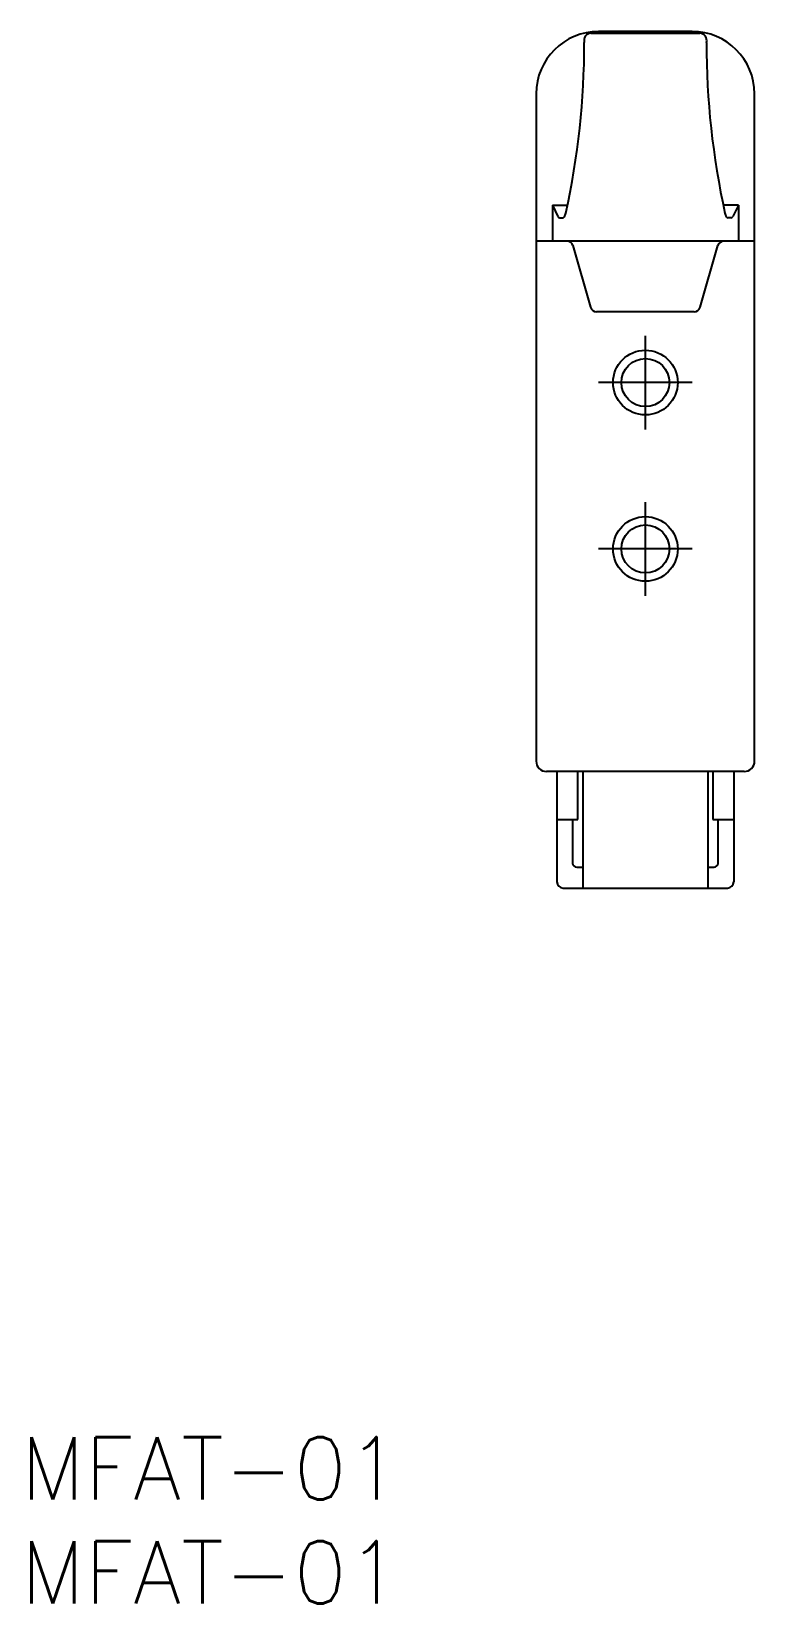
# Model space of a CAD drawing. Header units: millimetres. Extents: x 1 to 181, y 0 to 117.
# Drawn here: x 0.5 to 35.3, y 0 to 75.6 of the extents above; entities that cross this region are included whole.
import ezdxf

# ---------------------------------------------------------------- set-up
doc = ezdxf.new("R2010")
doc.units = ezdxf.units.MM
doc.linetypes.add('CENTER', pattern=[50.8, 31.75, -6.35, 6.35, -6.35])
doc.layers.add('CENTER', color=1, linetype='CENTER')
doc.styles.get("Standard").update_dxf_attribs({"font": 'txt.shx', "height": 3, "bigfont": 'bigfont.shx'})

msp = doc.modelspace()

# ---------------------------------------------------------------- linework, layer by layer
at = {"color": 7, "linetype": 'Continuous', "lineweight": -3}
for p, q in [((27.414, 75.5), (27.776, 75.5)), ((27.776, 75.5), (32.29, 75.5)), ((32.283, 75.58), (27.783, 75.58)), ((32.29, 75.5), (32.651, 75.5)), ((24.783, 72.58), (24.783, 40.5)), ((35.283, 40.5), (35.283, 72.58)), ((25.56, 67.22), (25.56, 65.5)), ((25.56, 67.22), (26.291, 67.22)), ((25.56, 67.22), (25.832, 66.676)), ((25.922, 66.62), (26.05, 66.62)), ((34.506, 67.22), (33.774, 67.22)), ((34.144, 66.62), (34.016, 66.62)), ((34.506, 67.22), (34.234, 66.676)), ((34.506, 67.22), (34.506, 65.5)), ((35.283, 65.5), (24.783, 65.5)), ((24.783, 65.437), (24.783, 65.17)), ((26.552, 65.282), (27.399, 62.318)), ((32.667, 62.318), (33.514, 65.282)), ((32.378, 62.1), (27.688, 62.1)), ((34.783, 40), (25.283, 40)), ((25.783, 40), (25.783, 34.7)), ((26.783, 37.7), (26.783, 40)), ((27.033, 40), (27.033, 35.35)), ((33.033, 40), (33.033, 35.35)), ((33.283, 40), (33.283, 37.7)), ((34.283, 40), (34.283, 34.7)), ((25.783, 37.7), (26.533, 37.7)), ((26.533, 37.7), (26.533, 35.6)), ((26.533, 37.7), (26.783, 37.7)), ((33.283, 37.7), (33.533, 37.7)), ((33.533, 35.6), (33.533, 37.7)), ((33.533, 37.7), (34.283, 37.7)), ((26.733, 35.4), (27.033, 35.4)), ((27.033, 35.4), (27.033, 34.4)), ((33.033, 35.4), (33.333, 35.4)), ((33.033, 35.4), (33.033, 34.4)), ((26.083, 34.4), (33.983, 34.4)), ((26.107, 34.4), (27.033, 34.4))]:
    msp.add_line(p, q, dxfattribs=at)
for centre, radius in [((30.033, 58.7), 1.555), ((30.033, 58.7), 1.155), ((30.033, 50.7), 1.555), ((30.033, 50.7), 1.155)]:
    msp.add_circle(centre, radius, dxfattribs=at)
for centre, radius, start, end in [((32.283, 72.58), 3, 0, 90), ((27.783, 72.58), 3, 90, 180), ((-11.014, 75.038), 38.111, 347.5912, 0.01215), ((27.433, 75.149), 0.351, 93.04904, 197.00637), ((32.633, 75.149), 0.351, 342.99363, 86.95096), ((71.08, 75.038), 38.111, 179.98785, 192.4088), ((25.922, 66.72), 0.1, 206.56505, 270.00004), ((26.05, 66.72), 0.1, 270.00004, 327.93341), ((25.681, 66.951), 0.535, 327.93341, 348.94072), ((34.385, 66.951), 0.535, 191.05928, 212.06659), ((34.016, 66.72), 0.1, 212.06659, 269.99996), ((34.144, 66.72), 0.1, 269.99996, 333.43495), ((26.264, 65.2), 0.3, 15.94535, 89.99996), ((33.802, 65.2), 0.3, 90.00004, 164.05465), ((27.688, 62.4), 0.3, 195.9454, 270), ((32.378, 62.4), 0.3, 270, 344.0546), ((25.283, 40.5), 0.5, 180, 270), ((34.783, 40.5), 0.5, 270, 0), ((26.733, 35.6), 0.2, 180, 270), ((33.333, 35.6), 0.2, 270, 0), ((26.083, 34.7), 0.3, 180, 270), ((33.983, 34.7), 0.3, 270, 0)]:
    msp.add_arc(centre, radius, start, end, dxfattribs=at)
at = {"layer": 'CENTER', "color": 1, "linetype": 'CENTER', "lineweight": -3}
for p, q in [((30.033, 56.45), (30.033, 60.95)), ((32.283, 58.7), (27.783, 58.7)), ((30.033, 48.45), (30.033, 52.95)), ((32.283, 50.7), (27.783, 50.7))]:
    msp.add_line(p, q, dxfattribs=at)

# ---------------------------------------------------------------- texts
at = {"color": 7, "linetype": 'Continuous', "lineweight": -3, "char_height": 3, "attachment_point": 7}
for insert in [(0, 5), (0, 0)]:
    msp.add_mtext_dynamic_manual_height_columns('MFAT-01', width=22.82647, gutter_width=15, heights=[0], dxfattribs=dict(at, insert=insert))

doc.saveas('drawing.dxf')
